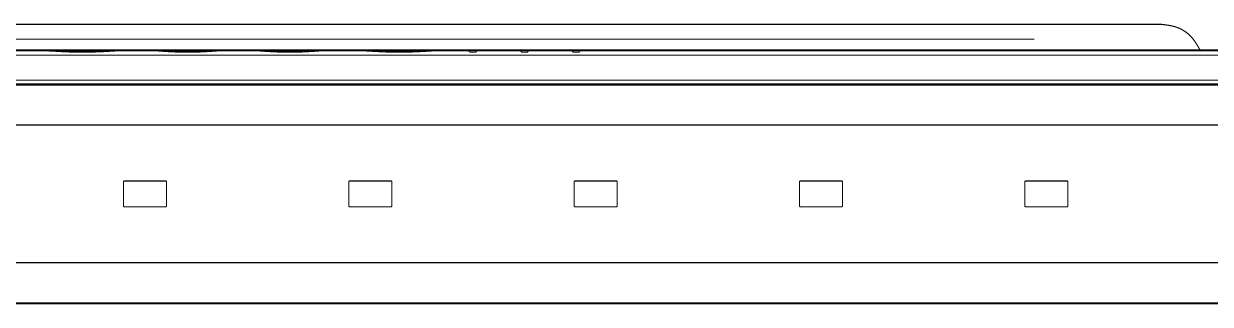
# Model space of a CAD drawing. Extents: x 0.54 to 10.46, y 0.74 to 7.76.
# Drawn here: x 4.032 to 6.964, y 2.257 to 2.949 of the extents above; entities that cross this region are included whole.
import ezdxf

# ---------------------------------------------------------------- set-up
doc = ezdxf.new("R2010")
doc.units = 0
doc.layers.get('0').update_dxf_attribs({"linetype": 'CONTINUOUS'})

msp = doc.modelspace()

# ---------------------------------------------------------------- linework, layer by layer
at = {"color": 0, "const_width": 0.00278}
for points in [[(2.13487, 2.94803), (6.52854, 2.94803)], [(6.52854, 2.94803), (6.84239, 2.94803)], [(6.84233, 2.94803), (6.84842, 2.94726), (6.8514, 2.94694), (6.85736, 2.94607), (6.86333, 2.9451), (6.86632, 2.94456), (6.86925, 2.9439), (6.87218, 2.94319), (6.87506, 2.94243), (6.87793, 2.94157), (6.88081, 2.94065), (6.88363, 2.93961), (6.88639, 2.93842), (6.88917, 2.93718), (6.89188, 2.93587), (6.89458, 2.9344), (6.89719, 2.93289), (6.89979, 2.93126), (6.90229, 2.92958), (6.90479, 2.92779), (6.90717, 2.92589), (6.9095, 2.92399), (6.91174, 2.92199), (6.91396, 2.91986), (6.91607, 2.91769), (6.91803, 2.91547), (6.91997, 2.91314), (6.92182, 2.91081), (6.92361, 2.90842), (6.92535, 2.90597), (6.92703, 2.90349), (6.92865, 2.90093), (6.93024, 2.89839), (6.93181, 2.89578), (6.93332, 2.89318), (6.93485, 2.89051), (6.93631, 2.88792), (6.93782, 2.88525)], [(2.13487, 2.91157), (6.52854, 2.91157)], [(1.19336, 2.88525), (7.47006, 2.88525)], [(3.99072, 2.88282), (4.08415, 2.88282)], [(3.99072, 2.87201), (7.47006, 2.87201)], [(4.09093, 2.88428), (4.07335, 2.88428)], [(4.07335, 2.88428), (4.07335, 2.88331)], [(4.07335, 2.88331), (4.07335, 2.88331), (4.07351, 2.88325), (4.07351, 2.88325), (4.07374, 2.88319), (4.07379, 2.88319), (4.07394, 2.88319), (4.07394, 2.88319), (4.07411, 2.88314), (4.0746, 2.88314), (4.07482, 2.88308), (4.07525, 2.88308), (4.07553, 2.88303), (4.0765, 2.88303), (4.07688, 2.88297), (4.07818, 2.88297), (4.07867, 2.88292), (4.08018, 2.88292), (4.08074, 2.88286), (4.08296, 2.88286), (4.08356, 2.88282), (4.08415, 2.88282)], [(4.08415, 2.88282), (4.08604, 2.88271), (4.08794, 2.88265), (4.0899, 2.88254), (4.09179, 2.88249), (4.09375, 2.88238), (4.09576, 2.88232), (4.09776, 2.88222), (4.10189, 2.882), (4.104, 2.88189), (4.10618, 2.88178), (4.1084, 2.88163), (4.11068, 2.88151), (4.11296, 2.88135), (4.11524, 2.88124), (4.11757, 2.88112), (4.12235, 2.88081), (4.12472, 2.88069), (4.12717, 2.88058), (4.12961, 2.88043), (4.1345, 2.88021), (4.13699, 2.8801), (4.13949, 2.88004), (4.14193, 2.87993), (4.14442, 2.87983), (4.14942, 2.87972), (4.15186, 2.87967), (4.15685, 2.87956), (4.15935, 2.87956), (4.16433, 2.87944), (4.16683, 2.87944), (4.16932, 2.87939), (4.17188, 2.87939), (4.17437, 2.87935), (4.17686, 2.87935)], [(4.08415, 2.88282), (4.10476, 2.88282)], [(4.09093, 2.88331), (4.09093, 2.88428)], [(4.10476, 2.88282), (4.10357, 2.88282), (4.10303, 2.88286), (4.10026, 2.88286), (4.09972, 2.88292), (4.09771, 2.88292), (4.09722, 2.88297), (4.09549, 2.88297), (4.09511, 2.88303), (4.09407, 2.88303), (4.09375, 2.88308), (4.09272, 2.88308), (4.09256, 2.88314), (4.09201, 2.88314), (4.09185, 2.88319), (4.09174, 2.88319), (4.09164, 2.88319), (4.09147, 2.88319), (4.09147, 2.88319), (4.09142, 2.88325), (4.09125, 2.88325), (4.09125, 2.88325), (4.09119, 2.88325), (4.09104, 2.88325), (4.09104, 2.88325)], [(4.17731, 2.88092), (4.17344, 2.88092), (4.1715, 2.88097), (4.16569, 2.88097), (4.16379, 2.88103), (4.16183, 2.88103), (4.15994, 2.88108), (4.15799, 2.88108), (4.15603, 2.88112), (4.15414, 2.88112), (4.15224, 2.88118), (4.15028, 2.88124), (4.14839, 2.88129), (4.14643, 2.88135), (4.14074, 2.88151), (4.13889, 2.88157), (4.13699, 2.88167), (4.13331, 2.88178), (4.12972, 2.88189), (4.12793, 2.882), (4.12614, 2.88206), (4.1244, 2.88211), (4.12272, 2.88217), (4.12104, 2.88226), (4.11768, 2.88238), (4.11604, 2.88243), (4.11436, 2.88249), (4.11274, 2.88254), (4.11117, 2.8826), (4.10792, 2.88271), (4.10476, 2.88282)], [(4.10476, 2.88282), (4.24875, 2.88282)], [(4.17697, 2.88428), (4.14719, 2.88428), (4.14513, 2.88422), (4.13482, 2.88422), (4.13282, 2.88417), (4.12472, 2.88417), (4.12272, 2.88411), (4.11675, 2.88411), (4.11475, 2.88406), (4.11079, 2.88406)], [(4.11079, 2.8839), (4.11475, 2.8839), (4.11675, 2.88396), (4.12272, 2.88396), (4.12472, 2.884), (4.13075, 2.884), (4.13282, 2.88406), (4.14094, 2.88406), (4.14301, 2.88411), (4.162, 2.88411), (4.16417, 2.88417), (4.17714, 2.88417)], [(4.11079, 2.88406), (4.11079, 2.88385)], [(4.17686, 2.87935), (4.18104, 2.87935), (4.18311, 2.87939), (4.18522, 2.87939), (4.18728, 2.87944), (4.19146, 2.87944), (4.19358, 2.8795), (4.19564, 2.87956), (4.19775, 2.87956), (4.19982, 2.87961), (4.20188, 2.87961), (4.206, 2.87972), (4.20811, 2.87978), (4.21013, 2.87989), (4.21425, 2.87999), (4.21631, 2.8801), (4.21832, 2.88015), (4.22032, 2.88026), (4.22239, 2.88032), (4.23042, 2.88075), (4.23432, 2.88097), (4.23633, 2.88108), (4.24219, 2.8814), (4.24408, 2.88151), (4.24599, 2.88167), (4.24789, 2.88178), (4.25157, 2.882), (4.25515, 2.88222), (4.25689, 2.88232), (4.25863, 2.88238), (4.26025, 2.88249), (4.26193, 2.88254), (4.26351, 2.8826), (4.26807, 2.88276), (4.26953, 2.88282)], [(4.28033, 2.88331), (4.28011, 2.88331), (4.27957, 2.8834), (4.27924, 2.8834), (4.27881, 2.88346), (4.27832, 2.88351), (4.27778, 2.88351), (4.27707, 2.88357), (4.27621, 2.88357), (4.27528, 2.88363), (4.27425, 2.88363), (4.27306, 2.88368), (4.27186, 2.88368), (4.27051, 2.88374), (4.26915, 2.88374), (4.26774, 2.88379), (4.26622, 2.88379), (4.26471, 2.88385), (4.26318, 2.88385), (4.26161, 2.8839), (4.25999, 2.8839), (4.25831, 2.88396), (4.25493, 2.88396), (4.25319, 2.884), (4.24968, 2.884), (4.24789, 2.88406), (4.24425, 2.88406), (4.2424, 2.88411), (4.23676, 2.88411), (4.23486, 2.88417), (4.22325, 2.88417), (4.22131, 2.88422), (4.20936, 2.88422), (4.20736, 2.88428), (4.17697, 2.88428)], [(4.17714, 2.88411), (4.20578, 2.88411), (4.20768, 2.88406), (4.21696, 2.88406), (4.21881, 2.884), (4.22601, 2.884), (4.22781, 2.88396), (4.23133, 2.88396), (4.23307, 2.8839), (4.23817, 2.8839), (4.23986, 2.88385), (4.24468, 2.88385), (4.24621, 2.88379), (4.24772, 2.88379), (4.24924, 2.88374), (4.25206, 2.88374), (4.25342, 2.88368), (4.25472, 2.88368), (4.25597, 2.88363), (4.25711, 2.88363), (4.25814, 2.88357), (4.25906, 2.88351), (4.25988, 2.88351), (4.26058, 2.88346), (4.26112, 2.88346), (4.26156, 2.8834), (4.26193, 2.88336), (4.26221, 2.88336), (4.26247, 2.88331), (4.26275, 2.88331)], [(4.24875, 2.88282), (4.24713, 2.88276), (4.24397, 2.88265), (4.24235, 2.8826), (4.24078, 2.88254), (4.23426, 2.88232), (4.22922, 2.88217), (4.22749, 2.88211), (4.22581, 2.88206), (4.22401, 2.882), (4.22228, 2.88194), (4.22049, 2.88183), (4.2169, 2.88172), (4.21506, 2.88167), (4.21322, 2.88157), (4.20953, 2.88146), (4.20763, 2.8814), (4.20578, 2.88135), (4.19819, 2.88112), (4.19629, 2.88112), (4.1906, 2.88097), (4.18679, 2.88097), (4.1849, 2.88092), (4.17731, 2.88092)], [(4.26275, 2.88331), (4.26269, 2.88331), (4.26253, 2.88325), (4.26253, 2.88325), (4.26247, 2.88325), (4.26232, 2.88319), (4.26232, 2.88319), (4.26226, 2.88319), (4.2621, 2.88319), (4.2621, 2.88319), (4.26199, 2.88319), (4.26183, 2.88314), (4.26183, 2.88314), (4.26118, 2.88314), (4.26096, 2.88308), (4.26019, 2.88308), (4.25993, 2.88303), (4.2589, 2.88303), (4.25851, 2.88297), (4.2564, 2.88297), (4.25592, 2.88292), (4.25385, 2.88292), (4.25331, 2.88286), (4.25049, 2.88286), (4.24989, 2.88282), (4.24875, 2.88282)], [(4.24875, 2.88282), (4.26958, 2.88282)], [(4.26953, 2.88282), (4.27013, 2.88282), (4.27072, 2.88286), (4.27294, 2.88286), (4.27349, 2.88292), (4.27507, 2.88292), (4.2755, 2.88297), (4.27642, 2.88297), (4.27681, 2.88303), (4.27789, 2.88303), (4.27815, 2.88308), (4.27892, 2.88308), (4.27908, 2.88314), (4.27957, 2.88314), (4.27974, 2.88319), (4.27979, 2.88319), (4.27994, 2.88319), (4.27994, 2.88319), (4.27994, 2.88325), (4.28017, 2.88325), (4.28017, 2.88325), (4.28017, 2.88325), (4.28033, 2.88331), (4.28033, 2.88331)], [(4.26953, 2.88282), (4.35563, 2.88282)], [(4.36951, 2.88428), (4.35194, 2.88428)], [(4.35194, 2.88428), (4.35194, 2.88308)], [(4.35194, 2.88308), (4.35563, 2.88282)], [(4.35563, 2.88282), (4.35678, 2.88276), (4.35792, 2.88265), (4.35906, 2.8826), (4.36143, 2.88249), (4.36268, 2.88238), (4.36399, 2.88232), (4.36535, 2.88222), (4.36675, 2.88211), (4.36822, 2.882), (4.36979, 2.88194), (4.37136, 2.88183), (4.37294, 2.88167), (4.37799, 2.88135), (4.38146, 2.88112), (4.38325, 2.88097), (4.38504, 2.88086), (4.38678, 2.88081), (4.39035, 2.88058), (4.39219, 2.88049), (4.39578, 2.88026), (4.39763, 2.88021), (4.39942, 2.8801), (4.4031, 2.87999), (4.40494, 2.87989), (4.40864, 2.87978), (4.41049, 2.87967), (4.41233, 2.87961), (4.41422, 2.87961), (4.41792, 2.8795), (4.41982, 2.8795), (4.42171, 2.87944), (4.42356, 2.87944), (4.42546, 2.87939), (4.42919, 2.87939), (4.4311, 2.87935), (4.43674, 2.87935)], [(4.35563, 2.88282), (4.375, 2.88282)], [(4.36951, 2.88308), (4.36951, 2.88428)], [(4.375, 2.88282), (4.37414, 2.88282), (4.37381, 2.88286), (4.37244, 2.88286), (4.37218, 2.88292), (4.3711, 2.88292), (4.37093, 2.88297), (4.37061, 2.88297), (4.37061, 2.88297), (4.37033, 2.88297), (4.37033, 2.88297), (4.37028, 2.88297), (4.37011, 2.88303), (4.37011, 2.88303), (4.37011, 2.88303), (4.36996, 2.88303), (4.36996, 2.88303), (4.36996, 2.88303), (4.36985, 2.88303), (4.36985, 2.88303), (4.36979, 2.88308), (4.36968, 2.88308), (4.36968, 2.88308)], [(4.43674, 2.88092), (4.43338, 2.88092), (4.43169, 2.88097), (4.42665, 2.88097), (4.42497, 2.88103), (4.4216, 2.88103), (4.41824, 2.88112), (4.41656, 2.88112), (4.40647, 2.88146), (4.40321, 2.88157), (4.40153, 2.88167), (4.39839, 2.88178), (4.39675, 2.88183), (4.39524, 2.88194), (4.39219, 2.88206), (4.39068, 2.88217), (4.38644, 2.88232), (4.3851, 2.88238), (4.38118, 2.88254), (4.37869, 2.88265), (4.3775, 2.88271), (4.375, 2.88282)], [(4.375, 2.88282), (4.49843, 2.88282)], [(4.43674, 2.87935), (4.43994, 2.87935), (4.44157, 2.87939), (4.4464, 2.87939), (4.44803, 2.87944), (4.4496, 2.87944), (4.45122, 2.8795), (4.45443, 2.8795), (4.45606, 2.87956), (4.45763, 2.87961), (4.45925, 2.87961), (4.46083, 2.87967), (4.46246, 2.87972), (4.46403, 2.87972), (4.4656, 2.87978), (4.46724, 2.87983), (4.46881, 2.87989), (4.47038, 2.87999), (4.47353, 2.8801), (4.4751, 2.88021), (4.47661, 2.88026), (4.47819, 2.88032), (4.47971, 2.88043), (4.48128, 2.88049), (4.48432, 2.88069), (4.48583, 2.88075), (4.48731, 2.88086), (4.48882, 2.88092), (4.49175, 2.88112), (4.49328, 2.88124), (4.49468, 2.88129), (4.49615, 2.8814), (4.50038, 2.88172), (4.50179, 2.88178), (4.50319, 2.88189), (4.5045, 2.882), (4.50586, 2.88211), (4.50717, 2.88217), (4.50965, 2.88238), (4.51193, 2.88249), (4.51303, 2.88254), (4.51497, 2.88265), (4.51774, 2.88282)], [(4.49843, 2.88282), (4.49365, 2.8826), (4.4924, 2.8826), (4.49115, 2.88254), (4.48986, 2.88249), (4.4885, 2.88243), (4.48708, 2.88232), (4.48426, 2.88222), (4.48275, 2.88211), (4.48128, 2.88206), (4.47971, 2.882), (4.47819, 2.88189), (4.47657, 2.88183), (4.47499, 2.88178), (4.47342, 2.88167), (4.47017, 2.88157), (4.46847, 2.88151), (4.4636, 2.88135), (4.46024, 2.88124), (4.45861, 2.88124), (4.45692, 2.88118), (4.45524, 2.88118), (4.45188, 2.88108), (4.45019, 2.88108), (4.44851, 2.88103), (4.44515, 2.88103), (4.44347, 2.88097), (4.44179, 2.88097), (4.44011, 2.88092), (4.43674, 2.88092)], [(4.5039, 2.88308), (4.50385, 2.88308), (4.50369, 2.88303), (4.50369, 2.88303), (4.50364, 2.88303), (4.50353, 2.88303), (4.50353, 2.88303), (4.50342, 2.88297), (4.50336, 2.88297), (4.50319, 2.88297), (4.50319, 2.88297), (4.50315, 2.88297), (4.50299, 2.88297), (4.50299, 2.88297), (4.50288, 2.88297), (4.50271, 2.88292), (4.50271, 2.88292), (4.50174, 2.88292), (4.50151, 2.88286), (4.49989, 2.88286), (4.49962, 2.88282), (4.49843, 2.88282)], [(4.49843, 2.88282), (4.51774, 2.88282)], [(4.52149, 2.88428), (4.5039, 2.88428)], [(4.5039, 2.88428), (4.5039, 2.88308)], [(4.51774, 2.88282), (4.52149, 2.88308)], [(4.51774, 2.88282), (4.60781, 2.88282)], [(4.52149, 2.88308), (4.52149, 2.88428)], [(4.62175, 2.88428), (4.60411, 2.88428)], [(4.60411, 2.88428), (4.60411, 2.88308)], [(4.60411, 2.88308), (4.60781, 2.88282)], [(4.60781, 2.88282), (4.60894, 2.88276), (4.61008, 2.88265), (4.61122, 2.8826), (4.61361, 2.88249), (4.61486, 2.88238), (4.61615, 2.88232), (4.61751, 2.88222), (4.61893, 2.88211), (4.62039, 2.882), (4.62196, 2.88194), (4.62354, 2.88183), (4.62511, 2.88167), (4.63015, 2.88135), (4.63363, 2.88112), (4.63542, 2.88097), (4.63721, 2.88086), (4.63894, 2.88081), (4.64253, 2.88058), (4.64437, 2.88049), (4.64794, 2.88026), (4.64979, 2.88021), (4.65158, 2.8801), (4.65528, 2.87999), (4.65712, 2.87989), (4.66081, 2.87978), (4.66265, 2.87967), (4.6645, 2.87961), (4.66639, 2.87961), (4.67008, 2.8795), (4.67199, 2.8795), (4.67383, 2.87944), (4.67572, 2.87944), (4.67763, 2.87939), (4.68137, 2.87939), (4.68326, 2.87935), (4.68892, 2.87935)], [(4.60781, 2.88282), (4.62717, 2.88282)], [(4.62175, 2.88308), (4.62175, 2.88428)], [(4.62717, 2.88282), (4.62631, 2.88282), (4.62597, 2.88286), (4.62462, 2.88286), (4.62435, 2.88292), (4.62326, 2.88292), (4.6231, 2.88297), (4.62278, 2.88297), (4.62267, 2.88297), (4.6225, 2.88297), (4.6225, 2.88297), (4.62244, 2.88297), (4.62229, 2.88303), (4.62229, 2.88303), (4.62229, 2.88303), (4.62213, 2.88303), (4.62213, 2.88303), (4.62213, 2.88303), (4.62201, 2.88303), (4.62201, 2.88303), (4.62196, 2.88308), (4.62185, 2.88308), (4.62185, 2.88308)], [(4.68892, 2.88092), (4.68554, 2.88092), (4.68386, 2.88097), (4.67882, 2.88097), (4.67714, 2.88103), (4.67378, 2.88103), (4.67042, 2.88112), (4.66872, 2.88112), (4.65864, 2.88146), (4.65701, 2.88151), (4.65533, 2.88157), (4.65369, 2.88167), (4.65213, 2.88172), (4.6505, 2.88178), (4.64893, 2.88183), (4.6474, 2.88194), (4.64437, 2.88206), (4.64285, 2.88217), (4.63861, 2.88232), (4.63726, 2.88238), (4.63336, 2.88254), (4.62961, 2.88271), (4.62842, 2.88276), (4.62717, 2.88282)], [(4.62717, 2.88282), (4.7506, 2.88282)], [(4.68892, 2.87935), (4.69211, 2.87935), (4.69374, 2.87939), (4.69857, 2.87939), (4.70019, 2.87944), (4.70176, 2.87944), (4.7034, 2.8795), (4.7066, 2.8795), (4.70822, 2.87956), (4.70979, 2.87961), (4.71143, 2.87961), (4.713, 2.87967), (4.71463, 2.87972), (4.71619, 2.87972), (4.71778, 2.87978), (4.7194, 2.87983), (4.72097, 2.87989), (4.72254, 2.87999), (4.72569, 2.8801), (4.72726, 2.88021), (4.72879, 2.88026), (4.73036, 2.88032), (4.73188, 2.88043), (4.73346, 2.88049), (4.73649, 2.88069), (4.73801, 2.88075), (4.73947, 2.88086), (4.741, 2.88092), (4.74393, 2.88112), (4.74544, 2.88124), (4.74685, 2.88129), (4.74832, 2.8814), (4.75256, 2.88172), (4.75396, 2.88178), (4.75537, 2.88189), (4.75667, 2.882), (4.75803, 2.88211), (4.75933, 2.88217), (4.76183, 2.88238), (4.76411, 2.88249), (4.76519, 2.88254), (4.76714, 2.88265), (4.76992, 2.88282)], [(4.7506, 2.88282), (4.74582, 2.8826), (4.74457, 2.8826), (4.74333, 2.88254), (4.74203, 2.88249), (4.74067, 2.88243), (4.73931, 2.88232), (4.73785, 2.88226), (4.73643, 2.88222), (4.73492, 2.88211), (4.73346, 2.88206), (4.73188, 2.882), (4.73036, 2.88189), (4.72879, 2.88183), (4.72715, 2.88178), (4.72553, 2.88167), (4.72396, 2.88163), (4.72071, 2.88151), (4.71903, 2.88146), (4.71739, 2.8814), (4.71571, 2.88135), (4.71408, 2.88129), (4.7124, 2.88124), (4.71078, 2.88124), (4.7091, 2.88118), (4.70742, 2.88118), (4.70404, 2.88108), (4.70236, 2.88108), (4.70068, 2.88103), (4.69732, 2.88103), (4.69564, 2.88097), (4.69396, 2.88097), (4.69228, 2.88092), (4.68892, 2.88092)], [(4.75608, 2.88308), (4.75603, 2.88308), (4.75586, 2.88303), (4.75586, 2.88303), (4.75581, 2.88303), (4.75569, 2.88303), (4.75569, 2.88303), (4.75558, 2.88297), (4.75553, 2.88297), (4.75537, 2.88297), (4.75537, 2.88297), (4.75532, 2.88297), (4.75515, 2.88297), (4.75515, 2.88297), (4.75504, 2.88297), (4.75489, 2.88292), (4.75489, 2.88292), (4.7539, 2.88292), (4.75369, 2.88286), (4.75206, 2.88286), (4.75179, 2.88282), (4.7506, 2.88282)], [(4.7506, 2.88282), (4.76992, 2.88282)], [(4.77371, 2.88428), (4.75608, 2.88428)], [(4.75608, 2.88428), (4.75608, 2.88308)], [(4.76992, 2.88282), (4.77365, 2.88308)], [(4.76992, 2.88282), (4.86708, 2.88282)], [(4.77371, 2.88308), (4.77371, 2.88428)], [(4.87386, 2.88428), (4.85628, 2.88428)], [(4.85628, 2.88428), (4.85628, 2.88331)], [(4.85628, 2.88331), (4.85628, 2.88331), (4.85644, 2.88325), (4.85644, 2.88325), (4.8565, 2.88325), (4.85667, 2.88319), (4.85667, 2.88319), (4.85672, 2.88319), (4.85693, 2.88319), (4.85693, 2.88319), (4.85704, 2.88314), (4.85753, 2.88314), (4.85775, 2.88308), (4.85818, 2.88308), (4.85846, 2.88303), (4.85943, 2.88303), (4.85981, 2.88297), (4.86111, 2.88297), (4.8616, 2.88292), (4.86312, 2.88292), (4.86367, 2.88286), (4.86589, 2.88286), (4.86649, 2.88282), (4.86708, 2.88282)], [(4.86708, 2.88282), (4.86897, 2.88271), (4.87088, 2.88265), (4.87283, 2.88254), (4.87472, 2.88249), (4.87668, 2.88238), (4.87869, 2.88232), (4.88069, 2.88222), (4.88482, 2.882), (4.88917, 2.88178), (4.89133, 2.88163), (4.89361, 2.88151), (4.89589, 2.88135), (4.89817, 2.88124), (4.9005, 2.88112), (4.90528, 2.88081), (4.90767, 2.88069), (4.9101, 2.88058), (4.91254, 2.88043), (4.91499, 2.88032), (4.91749, 2.88021), (4.91992, 2.8801), (4.92242, 2.88004), (4.92486, 2.87993), (4.92736, 2.87983), (4.93733, 2.87961), (4.93978, 2.87956), (4.94228, 2.87956), (4.94726, 2.87944), (4.94976, 2.87944), (4.95231, 2.87939), (4.95475, 2.87939), (4.95725, 2.87935), (4.95979, 2.87935)], [(4.86708, 2.88282), (4.88769, 2.88282)], [(4.87386, 2.88331), (4.87386, 2.88428)], [(4.88769, 2.88282), (4.8865, 2.88282), (4.88596, 2.88286), (4.88319, 2.88286), (4.88265, 2.88292), (4.88064, 2.88292), (4.88015, 2.88297), (4.87842, 2.88297), (4.87804, 2.88303), (4.87701, 2.88303), (4.87668, 2.88308), (4.87565, 2.88308), (4.87549, 2.88314), (4.87494, 2.88314), (4.87478, 2.88319), (4.87468, 2.88319), (4.87457, 2.88319), (4.8744, 2.88319), (4.8744, 2.88319), (4.87435, 2.88325), (4.87418, 2.88325), (4.87418, 2.88325), (4.87397, 2.88325)], [(4.96024, 2.88092), (4.95638, 2.88092), (4.95443, 2.88097), (4.94862, 2.88097), (4.94672, 2.88103), (4.94476, 2.88103), (4.94287, 2.88108), (4.94092, 2.88108), (4.93896, 2.88112), (4.93707, 2.88112), (4.93517, 2.88118), (4.93321, 2.88124), (4.92942, 2.88135), (4.92746, 2.8814), (4.92367, 2.88151), (4.92182, 2.88157), (4.91992, 2.88167), (4.91624, 2.88178), (4.91265, 2.88189), (4.91086, 2.882), (4.90907, 2.88206), (4.90739, 2.88211), (4.90565, 2.88217), (4.90397, 2.88226), (4.90061, 2.88238), (4.89735, 2.88249), (4.89567, 2.88254), (4.8941, 2.8826), (4.89247, 2.88265), (4.8909, 2.88271), (4.88926, 2.88276), (4.88769, 2.88282)], [(4.88769, 2.88282), (5.03168, 2.88282)], [(4.9599, 2.88428), (4.93012, 2.88428), (4.92806, 2.88422), (4.91775, 2.88422), (4.91575, 2.88417), (4.90767, 2.88417), (4.90565, 2.88411), (4.89968, 2.88411), (4.89768, 2.88406), (4.89372, 2.88406)], [(4.89372, 2.8839), (4.89768, 2.8839), (4.89968, 2.88396), (4.90565, 2.88396), (4.90767, 2.884), (4.91368, 2.884), (4.91575, 2.88406), (4.92389, 2.88406), (4.92594, 2.88411), (4.94493, 2.88411), (4.9471, 2.88417), (4.96007, 2.88417)], [(4.89372, 2.88406), (4.89372, 2.88385)], [(4.95979, 2.87935), (4.96397, 2.87935), (4.9661, 2.87939), (4.96815, 2.87939), (4.97026, 2.87944), (4.97444, 2.87944), (4.97857, 2.87956), (4.98068, 2.87956), (4.98275, 2.87961), (4.98481, 2.87961), (4.98693, 2.87967), (4.98893, 2.87972), (4.99104, 2.87978), (4.99311, 2.87989), (4.99511, 2.87993), (4.99718, 2.87999), (4.99924, 2.8801), (5.00125, 2.88015), (5.00325, 2.88026), (5.00532, 2.88032), (5.01335, 2.88075), (5.01531, 2.88086), (5.01731, 2.88097), (5.02512, 2.8814), (5.02701, 2.88151), (5.02892, 2.88167), (5.03082, 2.88178), (5.0345, 2.882), (5.03808, 2.88222), (5.03982, 2.88232), (5.04156, 2.88238), (5.04318, 2.88249), (5.04486, 2.88254), (5.04644, 2.8826), (5.051, 2.88276), (5.05246, 2.88282)], [(5.06326, 2.88331), (5.06304, 2.88331), (5.0625, 2.8834), (5.06218, 2.8834), (5.06174, 2.88346), (5.06125, 2.88351), (5.06071, 2.88351), (5.06, 2.88357), (5.05914, 2.88357), (5.05821, 2.88363), (5.05718, 2.88363), (5.05599, 2.88368), (5.05479, 2.88368), (5.05344, 2.88374), (5.05208, 2.88374), (5.05067, 2.88379), (5.04915, 2.88379), (5.04764, 2.88385), (5.04611, 2.88385), (5.04454, 2.8839), (5.04292, 2.8839), (5.04124, 2.88396), (5.03787, 2.88396), (5.03614, 2.884), (5.03261, 2.884), (5.03082, 2.88406), (5.02718, 2.88406), (5.02533, 2.88411), (5.01969, 2.88411), (5.01779, 2.88417), (5.00618, 2.88417), (5.00424, 2.88422), (4.99229, 2.88422), (4.99029, 2.88428), (4.9599, 2.88428)], [(4.96007, 2.88411), (4.98872, 2.88411), (4.99061, 2.88406), (4.99989, 2.88406), (5.00174, 2.884), (5.00896, 2.884), (5.01069, 2.88396), (5.01421, 2.88396), (5.016, 2.8839), (5.02111, 2.8839), (5.02279, 2.88385), (5.02761, 2.88385), (5.02914, 2.88379), (5.03065, 2.88379), (5.03217, 2.88374), (5.035, 2.88374), (5.03635, 2.88368), (5.03765, 2.88368), (5.0389, 2.88363), (5.04004, 2.88363), (5.04107, 2.88357), (5.04199, 2.88351), (5.04281, 2.88351), (5.04351, 2.88346), (5.04406, 2.88346), (5.04449, 2.8834), (5.04486, 2.88336), (5.04514, 2.88336), (5.04542, 2.88331), (5.04568, 2.88331)], [(5.03168, 2.88282), (5.03006, 2.88276), (5.02692, 2.88265), (5.02528, 2.8826), (5.02371, 2.88254), (5.01719, 2.88232), (5.01215, 2.88217), (5.01042, 2.88211), (5.00874, 2.88206), (5.00694, 2.882), (5.00521, 2.88194), (5.00342, 2.88183), (4.99983, 2.88172), (4.99799, 2.88167), (4.99615, 2.88157), (4.99246, 2.88146), (4.99056, 2.8814), (4.98872, 2.88135), (4.98112, 2.88112), (4.97922, 2.88112), (4.97353, 2.88097), (4.96972, 2.88097), (4.96783, 2.88092), (4.96024, 2.88092)], [(5.04568, 2.88331), (5.04563, 2.88331), (5.04546, 2.88325), (5.04546, 2.88325), (5.04542, 2.88325), (5.04525, 2.88319), (5.04525, 2.88319), (5.04519, 2.88319), (5.04503, 2.88319), (5.04503, 2.88319), (5.04503, 2.88319), (5.04476, 2.88314), (5.04476, 2.88314), (5.04411, 2.88314), (5.04389, 2.88308), (5.04313, 2.88308), (5.04286, 2.88303), (5.04183, 2.88303), (5.04144, 2.88297), (5.03933, 2.88297), (5.03885, 2.88292), (5.03678, 2.88292), (5.03624, 2.88286), (5.03342, 2.88286), (5.03282, 2.88282), (5.03168, 2.88282)], [(5.03168, 2.88282), (5.05251, 2.88282)], [(5.05246, 2.88282), (5.05306, 2.88282), (5.05365, 2.88286), (5.05588, 2.88286), (5.05643, 2.88292), (5.058, 2.88292), (5.05843, 2.88297), (5.05935, 2.88297), (5.05974, 2.88303), (5.06082, 2.88303), (5.06108, 2.88308), (5.06185, 2.88308), (5.06201, 2.88314), (5.0625, 2.88314), (5.06267, 2.88319), (5.06272, 2.88319), (5.06288, 2.88319), (5.06288, 2.88319), (5.0631, 2.88325), (5.0631, 2.88325), (5.06326, 2.88331), (5.06326, 2.88331)], [(5.05246, 2.88282), (5.13265, 2.88282)], [(5.20503, 2.88428), (5.17899, 2.88428), (5.17736, 2.88422), (5.16629, 2.88422), (5.16471, 2.88417), (5.15858, 2.88417), (5.15707, 2.88411), (5.15261, 2.88411), (5.15121, 2.88406), (5.14703, 2.88406), (5.14572, 2.884), (5.14318, 2.884), (5.14199, 2.88396), (5.13976, 2.88396), (5.13872, 2.8839), (5.13775, 2.8839), (5.13683, 2.88385), (5.13601, 2.88385), (5.13531, 2.88379), (5.13471, 2.88379), (5.13422, 2.88374), (5.13379, 2.88374), (5.13346, 2.88368), (5.13319, 2.88368), (5.13303, 2.88363), (5.13282, 2.88363), (5.13265, 2.88357)], [(5.13265, 2.88357), (5.13265, 2.88282)], [(5.13265, 2.88282), (5.13265, 2.87935)], [(5.13265, 2.88282), (5.15028, 2.88282)], [(5.13265, 2.87935), (5.15028, 2.87935)], [(5.15028, 2.88357), (5.15044, 2.88363), (5.15056, 2.88363), (5.15076, 2.88368), (5.15104, 2.88368), (5.15136, 2.88374), (5.15175, 2.88374), (5.15229, 2.88379), (5.15365, 2.88379), (5.15446, 2.88385), (5.15533, 2.88385), (5.15625, 2.8839), (5.1594, 2.8839), (5.16054, 2.88396), (5.16417, 2.88396), (5.16547, 2.884), (5.17079, 2.884), (5.17215, 2.88406), (5.18192, 2.88406), (5.18332, 2.88411), (5.20514, 2.88411)], [(5.15028, 2.88282), (5.15028, 2.88357)], [(5.15028, 2.87935), (5.15028, 2.88282)], [(5.15028, 2.88282), (5.26042, 2.88282)], [(5.26878, 2.8839), (5.26753, 2.88396), (5.26628, 2.88396), (5.26508, 2.884), (5.26253, 2.884), (5.26129, 2.88406), (5.25993, 2.88406), (5.25863, 2.88411), (5.25581, 2.88411), (5.25439, 2.88417), (5.24978, 2.88417), (5.24815, 2.88422), (5.23454, 2.88422), (5.23281, 2.88428), (5.20497, 2.88428)], [(5.20514, 2.88411), (5.23008, 2.88411), (5.23133, 2.88406), (5.2385, 2.88406), (5.23969, 2.884), (5.24544, 2.884), (5.24653, 2.88396), (5.24968, 2.88396), (5.25071, 2.8839), (5.25353, 2.8839), (5.25439, 2.88385), (5.25667, 2.88385), (5.25738, 2.88379), (5.25797, 2.88379), (5.25846, 2.88374), (5.25928, 2.88374), (5.2596, 2.88368), (5.25999, 2.88368), (5.26014, 2.88363), (5.26019, 2.88363), (5.26042, 2.88357), (5.26042, 2.88357)], [(5.26042, 2.88357), (5.26042, 2.88282)], [(5.26042, 2.88282), (5.26042, 2.87935)], [(5.26042, 2.88282), (5.278, 2.88282)], [(5.26042, 2.87935), (5.278, 2.87935)], [(5.33322, 2.88428), (5.30393, 2.88428), (5.30251, 2.88422), (5.29254, 2.88422), (5.29113, 2.88417), (5.28564, 2.88417), (5.28435, 2.88411), (5.28054, 2.88411), (5.27935, 2.88406), (5.27599, 2.88406), (5.2749, 2.884), (5.27175, 2.884), (5.27078, 2.88396), (5.26975, 2.88396), (5.26878, 2.8839)], [(5.278, 2.88357), (5.27815, 2.88363), (5.27832, 2.88363), (5.27849, 2.88368), (5.27875, 2.88368), (5.27908, 2.88374), (5.27946, 2.88374), (5.28, 2.88379), (5.28136, 2.88379), (5.28217, 2.88385), (5.28304, 2.88385), (5.28396, 2.8839), (5.28717, 2.8839), (5.28831, 2.88396), (5.29194, 2.88396), (5.29324, 2.884), (5.29856, 2.884), (5.29992, 2.88406), (5.30832, 2.88406), (5.30974, 2.88411), (5.33306, 2.88411)], [(5.278, 2.88282), (5.278, 2.88357)], [(5.278, 2.87935), (5.278, 2.88282)], [(5.278, 2.88282), (5.38813, 2.88282)], [(5.33306, 2.88411), (5.35644, 2.88411), (5.35786, 2.88406), (5.36621, 2.88406), (5.36757, 2.884), (5.37294, 2.884), (5.37418, 2.88396), (5.37788, 2.88396), (5.37901, 2.8839), (5.38118, 2.8839), (5.38217, 2.88385), (5.384, 2.88385), (5.38482, 2.88379), (5.38612, 2.88379), (5.38667, 2.88374), (5.3871, 2.88374), (5.38743, 2.88368), (5.38764, 2.88368), (5.38786, 2.88363), (5.38803, 2.88363), (5.38813, 2.88357)], [(5.40576, 2.88357), (5.4056, 2.88363), (5.40543, 2.88363), (5.40522, 2.88368), (5.40494, 2.88368), (5.40462, 2.88374), (5.40424, 2.88374), (5.40375, 2.88379), (5.40315, 2.88379), (5.40246, 2.88385), (5.40164, 2.88385), (5.40076, 2.8839), (5.39876, 2.8839), (5.39768, 2.88396), (5.39649, 2.88396), (5.39529, 2.884), (5.39279, 2.884), (5.39144, 2.88406), (5.38732, 2.88406), (5.38585, 2.88411), (5.3814, 2.88411), (5.37983, 2.88417), (5.37522, 2.88417), (5.37364, 2.88422), (5.36578, 2.88422), (5.36415, 2.88428), (5.33649, 2.88428), (5.33485, 2.88433), (5.33322, 2.88433)], [(5.38813, 2.88357), (5.38813, 2.88282)], [(5.38813, 2.88282), (5.38813, 2.87935)], [(5.38813, 2.88282), (5.40576, 2.88282)], [(5.38813, 2.87935), (5.40576, 2.87935)], [(5.40576, 2.88282), (5.40576, 2.88357)], [(5.40576, 2.87935), (5.40576, 2.88282)], [(5.40576, 2.88282), (7.47006, 2.88282)], [(1.19336, 2.81022), (7.47006, 2.81022)], [(1.19336, 2.80063), (7.47006, 2.80063)], [(7.46588, 2.79953), (1.19754, 2.79953)], [(7.46588, 2.79839), (1.19754, 2.79839)], [(1.19754, 2.69954), (7.46588, 2.69954)], [(4.28071, 2.56142), (4.28017, 2.56142), (4.2786, 2.55985), (4.2786, 2.55931)], [(4.2786, 2.55931), (4.2786, 2.49983)], [(4.28071, 2.56142), (4.38271, 2.56142)], [(4.38482, 2.55931), (4.38482, 2.55985), (4.38319, 2.56142), (4.38271, 2.56142)], [(4.38482, 2.55931), (4.38482, 2.49983)], [(4.8374, 2.56142), (4.83686, 2.56142), (4.83529, 2.55985), (4.83529, 2.55931)], [(4.83529, 2.55931), (4.83529, 2.49983)], [(4.8374, 2.56142), (4.9394, 2.56142)], [(4.94151, 2.55931), (4.94151, 2.55985), (4.93989, 2.56142), (4.9394, 2.56142)], [(4.94151, 2.55931), (4.94151, 2.49983)], [(5.39415, 2.56142), (5.39361, 2.56142), (5.39199, 2.55985), (5.39199, 2.55931)], [(5.39199, 2.55931), (5.39199, 2.49983)], [(5.39415, 2.56142), (5.49615, 2.56142)], [(5.49826, 2.55931), (5.49826, 2.55985), (5.49664, 2.56142), (5.4961, 2.56142)], [(5.49826, 2.55931), (5.49826, 2.49983)], [(5.95085, 2.56142), (5.95031, 2.56142), (5.94874, 2.55985), (5.94874, 2.55931)], [(5.94874, 2.55931), (5.94874, 2.49983)], [(5.95085, 2.56142), (6.05285, 2.56142)], [(6.05496, 2.55931), (6.05496, 2.55985), (6.05333, 2.56142), (6.05285, 2.56142)], [(6.05496, 2.55931), (6.05496, 2.49983)], [(6.50754, 2.56142), (6.507, 2.56142), (6.50543, 2.55985), (6.50543, 2.55931)], [(6.50543, 2.55931), (6.50543, 2.49983)], [(6.50754, 2.56142), (6.60954, 2.56142)], [(6.61165, 2.55931), (6.61165, 2.55985), (6.61003, 2.56142), (6.60954, 2.56142)], [(6.61165, 2.55931), (6.61165, 2.49983)], [(4.2786, 2.49978), (4.2786, 2.49929), (4.28017, 2.49767), (4.28071, 2.49767)], [(4.28071, 2.49767), (4.38271, 2.49767)], [(4.38271, 2.49767), (4.38319, 2.49767), (4.38482, 2.49929), (4.38482, 2.49978)], [(4.83529, 2.49978), (4.83529, 2.49929), (4.83686, 2.49767), (4.8374, 2.49767)], [(4.8374, 2.49767), (4.9394, 2.49767)], [(4.9394, 2.49767), (4.93989, 2.49767), (4.94151, 2.49929), (4.94151, 2.49978)], [(5.39199, 2.49978), (5.39199, 2.49929), (5.39361, 2.49767), (5.39415, 2.49767)], [(5.39415, 2.49767), (5.49615, 2.49767)], [(5.4961, 2.49767), (5.49664, 2.49767), (5.49826, 2.49929), (5.49826, 2.49978)], [(5.94874, 2.49978), (5.94874, 2.49929), (5.95031, 2.49767), (5.95085, 2.49767)], [(5.95085, 2.49767), (6.05285, 2.49767)], [(6.05285, 2.49767), (6.05333, 2.49767), (6.05496, 2.49929), (6.05496, 2.49978)], [(6.50543, 2.49978), (6.50543, 2.49929), (6.507, 2.49767), (6.50754, 2.49767)], [(6.50754, 2.49767), (6.60954, 2.49767)], [(6.60954, 2.49767), (6.61003, 2.49767), (6.61165, 2.49929), (6.61165, 2.49978)], [(7.46588, 2.3596), (1.19754, 2.3596)], [(7.47006, 2.25851), (1.19336, 2.25851)], [(1.19754, 2.26074), (7.46588, 2.26074)], [(1.19754, 2.2596), (7.46588, 2.2596)]]:
    msp.add_lwpolyline(points, dxfattribs=at)

doc.saveas('drawing.dxf')
